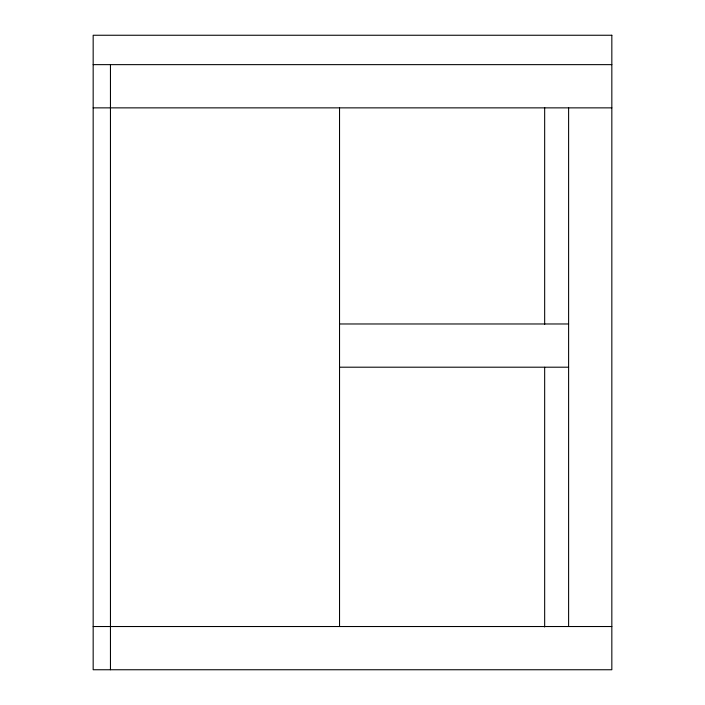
<?xml version="1.0" encoding="UTF-8"?>
<svg xmlns="http://www.w3.org/2000/svg" width="705" height="705" viewBox="0 0 705 705"><rect width="100%" height="100%" fill="white"/><g stroke="black" fill="none" stroke-linecap="round" stroke-linejoin="round"><path stroke-width="1.06" d="M93.166 64.64L611.834 64.64M93.166 107.865L611.834 107.865M339.537 323.974L568.609 323.974M339.537 367.199L568.609 367.199M93.166 626.525L611.834 626.525M568.609 107.865L568.609 626.525M544.665 107.557L544.665 324.353M544.665 367.279L544.665 626.992M339.537 107.865L339.537 626.525M110.456 64.64L110.456 669.75M611.834 35.25L93.166 35.25L93.166 669.75L611.834 669.75L611.834 35.25"/></g></svg>
